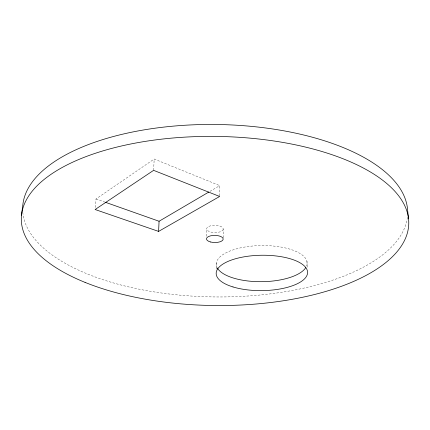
<?xml version="1.0" encoding="UTF-8"?>
<svg xmlns="http://www.w3.org/2000/svg" width="430" height="430" viewBox="0 0 430 430"><rect width="100%" height="100%" fill="white"/><g stroke="black" fill="none" stroke-linecap="round" stroke-linejoin="round"><path stroke-width="0.32" stroke-dasharray="2.15 1.61" d="M223.191 237.725L223.251 229.05A8.315 3.639 0.7 0 0 210.824 225.739A8.315 3.639 0.7 0 0 210.738 232.044A8.315 3.639 0.7 0 0 223.251 229.05M219.655 195.827L219.751 185.62L154.187 159.035L96.019 198.966L95.234 208.206M216.285 269.051L216.354 263.063M206.497 236.247L206.62 228.91M153.612 170.345L154.187 159.035M209.926 191.393L219.751 185.62M96.019 198.966L104.845 202.084M306.945 261.284L307.23 267.981M407.398 217.231A192.527 86.231 0.7 0 1 213.613 296.926A192.527 86.231 0.7 0 1 22.779 212.087M217.204 267.734A45.456 18.071 -0.7 0 1 260.768 245.568A45.456 18.071 -0.7 0 1 306.606 266.014"/><path stroke-width="0.64" d="M158.6 231.399L219.649 196.467L153.612 170.345L95.121 209.523L158.6 231.399L159.068 221.256L208.77 192.07M21.5 215.274L22.849 204.852A192.527 86.231 0.7 0 1 214.479 124.469A192.527 86.231 0.7 0 1 407.404 207.996L408.5 218.478M105.479 202.31L159.068 221.256M305.811 267.551A45.456 18.071 -0.7 0 1 261.375 281.693A45.456 18.071 -0.7 0 1 217.483 268.234M85.092 282.402A193.742 84.559 0.7 0 0 404.442 240.601A193.742 84.559 0.7 0 0 155.569 139.895A193.742 84.559 0.7 0 0 85.092 282.402M210.587 241.993A8.364 3.569 0.7 0 0 223.181 239.058A8.364 3.569 0.7 0 0 210.673 235.812A8.364 3.569 0.7 0 0 210.587 241.993M232.995 286.944A45.709 17.689 -0.7 0 0 306.993 275.297A45.709 17.689 -0.7 0 0 245.643 256.565A45.709 17.689 -0.7 0 0 232.995 286.944"/></g></svg>
